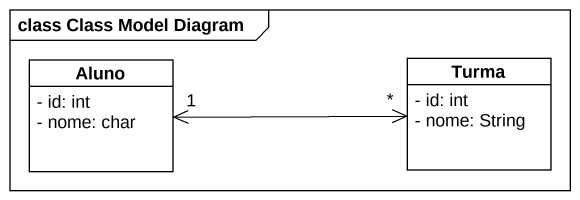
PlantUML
@startuml
mainframe class Class Model Diagram
hide circle
hide empty members
skinparam classAttributeIconSize 0
class Aluno {
  - id: int
  - nome: char
}
class Turma {
  - id: int
  - nome: String
}
Aluno "1" <-right-> "*" Turma
@enduml
